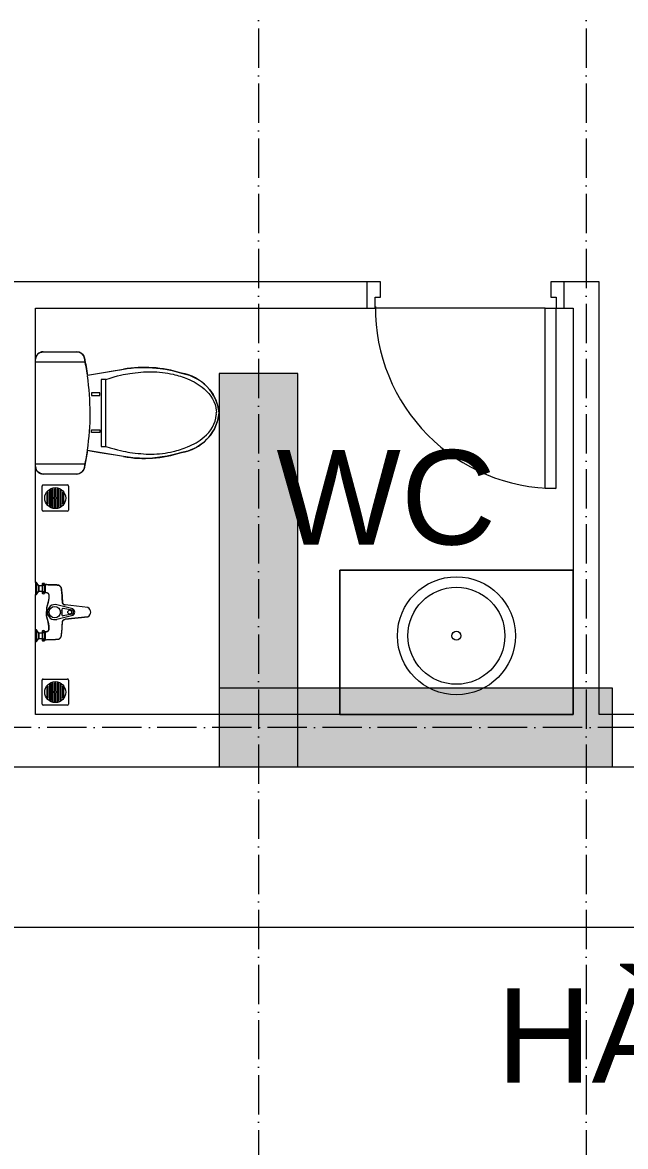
# Model space of a CAD drawing. Header units: millimetres. Extents: x -20144 to 122974, y -38328 to 48263.
# Drawn here: x 85171 to 87471, y 31352 to 35639 of the extents above; entities that cross this region are included whole.
import ezdxf

# ---------------------------------------------------------------- set-up
doc = ezdxf.new("R2010")
doc.units = ezdxf.units.MM
doc.linetypes.add('Grid Line', pattern=[4.2, 3, -0.6, 0, -0.6])
for name, color, linetype, lineweight in [('CHU', 181, 'Continuous', 5), ('CUA', 31, 'Continuous', 9), ('DIM', 1, 'Continuous', 5), ('NET-CAT', 3, 'Continuous', 15), ('NET-THAY', 2, 'Continuous', 9), ('THIET-BI', 44, 'Continuous', 5), ('TRUC', 225, 'Continuous', 5), ('X-COT T20$0$LC.HA', 8, 'Continuous', 9), ('X-COT T23$0$LC.HA', 8, 'Continuous', 9)]:
    doc.layers.add(name, color=color, linetype=linetype, lineweight=lineweight)
doc.styles.add('Arial_4', font='arial_1.ttf', dxfattribs={"height": 360})
doc.styles.add('TA1', font='arial_1.ttf')
doc.dimstyles.new('D_200_KTx2', dxfattribs={"dimtxt": 400, "dimasz": 300, "dimexe": 300, "dimexo": 300, "dimgap": 160, "dimtad": 1, "dimdec": 0, "dimzin": 9, "dimtxsty": 'TA1', "dimblk": 'ARCHTICK', "dimcen": 1, "dimdle": 300, "dimclrd": 256, "dimclre": 256, "dimclrt": 7, "dimadec": 0, "dimazin": 0, "dimtfac": 1, "dimtdec": 0, "dimtix": 1, "dimtmove": 1, "dimatfit": 3, "dimldrblk": 'ARCHTICK', "dimfxl": 1, "dimtolj": 1, "dimtzin": 0, "dimlwd": -1, "dimlwe": -1, "dimarcsym": 0})

# ---------------------------------------------------------------- blocks, each defined once
blk = doc.blocks.new('X-XI2 - X-XI-V138-MẶT BẰNG TẦNG 23')
at = {"layer": 'THIET-BI'}
for p, q in [((-69.86298945282121, 676.8556436773968), (-49.61714587017381, 687.2075659682282)), ((-49.61714587016729, 687.207565968231), (-19.89097776993854, 696.8975858410838)), ((-19.89097776993016, 696.8975858410857), (1.615840794499945e-12, 700.2115076247518)), ((1.575384872408543e-12, 700.2115076247518), (34.55084152839067, 692.8687754282016)), ((34.55084152839058, 692.8687754282017), (60.75632435759403, 681.9325432967976)), ((-121.7056249330445, 628.9284292359952), (-100.1955192448841, 653.78519147984)), ((-100.1955192448815, 653.7851914798425), (-87.50458904927451, 664.7514532736276)), ((-87.50458904927446, 664.7514532736277), (-69.86298945282499, 676.8556436773945)), ((60.75632435759241, 681.9325432967984), (85.96746444058361, 665.939675321985)), ((85.96746444058209, 665.9396753219862), (100.1955192448906, 653.7851914798368)), ((100.1955192448856, 653.7851914798414), (114.0644161239436, 638.8965308898909)), ((-143.5120889359207, 586.9541053898682), (-131.8421967988102, 612.8301817373105)), ((-131.84219679881, 612.8301817373108), (-121.705624933047, 628.9284292359918)), ((114.0644161239442, 638.8965308898902), (131.6122947885803, 613.2432592033606)), ((131.6122947885821, 613.2432592033575), (145.4883239252085, 581.0443034831345)), ((-151.3524350701591, 555.9204129801935), (-143.5120889359202, 586.9541053898696)), ((145.4883239252085, 581.0443034831346), (151.3524350701624, 555.9204129801915)), ((-166.4693822777149, 495.2718700407933), (-161.1475417495098, 520.893622292305)), ((-161.1475417495076, 520.8936222923141), (-151.3524350701592, 555.920412980193)), ((151.3524350701625, 555.9204129801914), (155.1101667125895, 543.698477985752)), ((155.1101667125913, 543.6984779857463), (161.715987221713, 518.4713007096173)), ((161.7159872217137, 518.4713007096135), (165.1629459552737, 502.28644685787)), ((-172.50179429811, 446.4810535459304), (-169.6465919865207, 474.7900875972989)), ((-169.6465919865204, 474.7900875973012), (-166.4693822777154, 495.2718700407909)), ((165.1629459552736, 502.2864468578707), (172.5017942981135, 446.4810535459318)), ((-173.4567842842556, 402.2225715005238), (-173.1093505057368, 436.0758930805611)), ((-173.1093505057372, 436.0758930805555), (-172.5017942981092, 446.4810535459404)), ((172.5017942981142, 446.4810535459218), (173.4610463017247, 426.4640819957352)), ((-172.5453420749613, 382.9981378034078), (-173.4567842842553, 402.2225715005077)), ((173.2418774653677, 395.8019468446462), (171.5656424675779, 370.9814201405924)), ((173.4610463017246, 426.4640819957414), (173.2418774653673, 395.8019468446423)), ((-170.9713108412747, 365.1076051663644), (-172.5453420749607, 382.9981378033989)), ((-168.9499772779476, 349.0033277300155), (-170.9713108412754, 365.1076051663703)), ((-164.5614140634096, 322.0130224375725), (-168.9499772779492, 349.0033277300279)), ((171.5656424675786, 370.9814201406015), (166.7496802239382, 335.1653674418941)), ((-143.8392095873471, 197.4643786592769), (-166.749680223939, 335.1653674419231)), ((-143.8392095873471, 197.4643786592767), (-166.749680223939, 335.1653674419232)), ((-161.5383067336772, 303.8429518570355), (-164.5614140634148, 322.0130224376033)), ((-157.7212939718058, 280.9011956686575), (-161.5383067336772, 303.8429518570355)), ((166.7496802239375, 335.1653674418895), (143.8392095873495, 197.4643786592786)), ((166.7496802239378, 335.1653674418911), (143.8392095873495, 197.4643786592788)), ((161.7174494524074, 304.919670441001), (157.1980406235632, 277.7562361180578)), ((166.7496802239377, 335.1653674418908), (161.7174494524074, 304.919670441001)), ((-155.2944449056415, 266.3148730505911), (-157.7212939718058, 280.9011956686575)), ((-147.766352945638, 221.0680632847755), (-155.2944449056415, 266.3148730505911)), ((-8.61538461538313, 267.8363888738858), (-127.693583815929, 267.8363888738858)), ((-127.693583815929, 267.8363888738858), (-127.693583815929, 249.8508015106997)), ((127.6935838159332, 267.8363888738858), (-8.615384615383137, 267.8363888738858)), ((127.6935838159332, 249.8508015106997), (127.6935838159332, 267.8363888738858)), ((157.1980406235632, 277.7562361180578), (151.7932154789346, 245.2710995873444)), ((-143.8392095873471, 197.4643786592767), (-147.766352945638, 221.0680632847755)), ((-127.693583815929, 249.8508015106997), (127.6935838159332, 249.8508015106997)), ((-76.58324435023607, 245.0043735199667), (-76.58324435023607, 213.5261886106326)), ((-66.10398326566812, 245.0043735199667), (-76.58324435023607, 245.0043735199667)), ((-66.10398326566812, 213.5261886106326), (-66.10398326566812, 245.0043735199667)), ((63.95821559157211, 245.0043735199667), (74.43747667638925, 245.0043735199667)), ((63.95821559157211, 213.5261886106326), (63.95821559157211, 245.0043735199667)), ((74.43747667638925, 245.0043735199667), (74.43747667638925, 213.5261886106326)), ((146.937861412243, 216.0885015308296), (143.8392095873494, 197.4643786592789)), ((151.7932154789346, 245.2710995873444), (146.937861412243, 216.0885015308296)), ((-230.984915806103, 169.0813851930677), (-228.0069406903376, 174.4799570001156)), ((-228.0069406903376, 174.4799570001156), (-224.2443515026047, 178.8538044723469)), ((-224.2443515026058, 178.8538044723459), (-216.903856276753, 183.939884456123)), ((-216.9038562767524, 183.9398844561233), (-209.3706333915339, 186.3870243348164)), ((-209.3706333915335, 186.3870243348165), (-202.4411013068228, 187.7403553453551)), ((-202.4411013065618, 187.7403553454052), (-192.0041464423877, 189.6968542614023)), ((-194.6113751340774, 0.06197934284168066), (-194.6113751340774, 185.7163015654002)), ((-192.0041464422445, 189.6968542614284), (-184.2428116953514, 191.0882799006472)), ((-184.2428116952558, 191.088279900664), (-167.9538868781175, 193.8333023099995)), ((-167.9538868779845, 193.833302310021), (-149.9140800084152, 196.598102724591)), ((-149.9140800083575, 196.5981027245996), (-143.8392095873471, 197.4643786592767)), ((-76.58324435023607, 213.5261886106326), (-66.10398326566812, 213.5261886106326)), ((74.43747667638925, 213.5261886106326), (63.95821559157211, 213.5261886106326)), ((143.8392095873494, 197.4643786592789), (212.9245978398981, 185.5166982777014)), ((194.6113751340816, 0.06197934287474936), (194.6113751340816, 186.0686328848331)), ((212.9245978398981, 185.5166982777014), (220.7837114553181, 181.672698698435)), ((220.7837114553208, 181.6726986984331), (226.4879439079433, 176.4624304430098)), ((226.4879439079416, 176.4624304430118), (231.8658677844737, 166.694511138963)), ((-233.2439061780171, 157.8652033105937), (-232.9302763071696, 162.116804173955)), ((-233.2439061780089, 28.97439828290165), (-233.2439061780089, 157.8652033106626)), ((-233.2439061780089, 28.97439828290165), (-233.2439061780089, 157.8652033107047)), ((-233.2439061780171, 45.03751929085185), (-233.2439061780171, 157.8652033105937)), ((-232.9302763071698, 162.1168041739537), (-230.9849158061031, 169.0813851930674)), ((231.8658677844739, 166.6945111389626), (233.2439061782623, 157.8652033106519)), ((233.2439061782623, 157.8652033106519), (233.2439061782623, 28.9743982829011)), ((233.2439061782623, 157.8652033106523), (233.2439061782623, 28.97439828290072)), ((233.2439061782623, 157.8652033106519), (233.2439061782623, 28.9743982829011)), ((-233.2439061780171, 33.18073048618447), (-233.2439061780171, 45.03751929085185)), ((-230.566295047275, 16.80908935423907), (-233.2439061780171, 33.18073048618445)), ((-227.9176367569588, 12.23278076279732), (-230.5662950472758, 16.8090893542409)), ((-222.0068315364568, 6.063634308337154), (-227.9176367569604, 12.23278076279961)), ((-212.3999708380161, 1.164124494423175), (-222.0068315364583, 6.063634308338296)), ((-204.7023832041183, 0.06197934284865166), (-212.3999708380177, 1.164124494423621)), ((215.0234785748575, 2.06960557834112), (204.5915615477061, 0.06197934286634459)), ((219.3111186396413, 4.210196255252001), (215.0234785748556, 2.069605578340371)), ((224.7575014017325, 8.48640477624402), (219.311118639637, 4.210196255249389)), ((227.7302149649558, 11.97113448917245), (224.7575014017284, 8.486404776239931)), ((231.5902955057937, 19.32606577473416), (227.7302149649551, 11.9711344891715)), ((233.2439061782623, 28.97439828290072), (231.590295505793, 19.32606577473207))]:
    blk.add_line(p, q, dxfattribs=at)
for centre, radius, start, end in [((18.20459311324908, 529.5907956848134), 171.5891446254986, 96.09020506915355, 171.1733366330325), ((18.20459311324898, 529.5907956848135), 171.5891446254985, 96.09020506915319, 171.1733366330323), ((-18.20459311324631, 529.5907956848134), 171.5891446254988, 8.826663366967539, 83.90979493084674), ((-18.20459311324617, 529.5907956848135), 171.5891446254987, 8.826663366967395, 83.9097949308466), ((287.1057413283077, 414.4243008528893), 460.7241280829687, 162.1144399285785, 189.9059394716189), ((287.1057413283089, 414.4243008528893), 460.7241280829699, 162.1144399285783, 189.9059394716185), ((-287.1057413283018, 414.4243008528861), 460.7241280829667, 350.0940605283772, 17.88556007142256), ((-287.1057413283002, 414.4243008528863), 460.7241280829651, 350.0940605283768, 17.88556007142224), ((-204.2695078952444, 157.8652033106626), 28.97439828301454, 100.1401343745889, 180.0000000000004), ((-204.2695078952444, 157.8652033106626), 28.9743982830146, 100.1401343746228, 180.0000000066204), ((18.11947121744403, -960.0250558521293), 1168.76533371484, 97.96524874976666, 101.2237751347012), ((18.11947121740488, -960.0250558519101), 1168.765333714618, 97.96524874976588, 101.2237751347019), ((18.11947121747179, -960.0250558529207), 1168.765333715618, 90.83667090799581, 97.85532528318998), ((-15.99543536812436, -957.6638979884849), 1166.404164126075, 82.23173963571998, 89.16252206670978), ((-18.11947121741767, -960.0250558517843), 1168.765333714498, 78.77622486527142, 82.03475125023296), ((-18.11947121743867, -960.0250558519044), 1168.765333714619, 78.77622486527117, 82.03475125023205), ((204.2695078952478, 157.8652033106518), 28.97439828301452, 5.620285815785006e-13, 79.85986562434329), ((204.2695078952479, 157.8652033106519), 28.97439828301444, 0, 79.85986562434309), ((-204.2695078951089, 28.97439828290167), 28.97439828290005, 180, 269.0583305795321), ((-204.269507895109, 28.97439828290165), 28.97439828290002, 180, 269.6713484094619), ((204.2695078951109, 28.9743982829011), 28.97439828290128, 270.3286515908052, 359.9999999971131), ((204.2695078951109, 28.97439828290108), 28.97439828290125, 270.9416694209421, 4.579998741307465e-13)]:
    blk.add_arc(centre, radius, start, end, dxfattribs=at)
for points in [[(-127.693583815929, 267.8363888738858), (-143.3974551057701, 315.581406236044), (-152.2056899918227, 364.7526119727497), (-160.2972549584394, 442.2297805995949), (-151.015508761234, 516.775419696436), (-129.6006456119569, 585.3373852120491), (-93.50859556791166, 651.9726802274652), (-37.45978736221807, 689.3253263414496), (-2.88011735390884, 689.4386518193676), (1.624243660602609e-12, 689.3732012822292)], [(127.6935838159332, 267.8363888738858), (143.3974551057743, 315.581406236044), (152.2056899918259, 364.7526119727497), (160.2972549584427, 442.2297805995949), (151.0155087612382, 516.775419696436), (129.6006456119601, 585.3373852120491), (93.50859556791491, 651.9726802274652), (37.45978736222131, 689.3253263414496), (2.880117353912998, 689.4386518193676), (1.624243660602609e-12, 689.3732012822292)]]:
    blk.add_open_spline(points, degree=3, knots=[12.72437875723094, 12.72437875723094, 12.72437875723094, 12.72437875723094, 75.09645923361234, 151.9127549481966, 228.7009799428117, 282.5015338623025, 351.034078568193, 439.4928798867284, 447.5109799730041, 447.5109799730041, 447.5109799730041, 447.5109799730041], dxfattribs=at)
blk = doc.blocks.new('X-LA3 - X-LA-1425464-MẶT BẰNG TẦNG 23')
at = {"layer": 'THIET-BI'}
for p, q in [((444.9999999999999, 0), (-444.9999999999999, 0)), ((-444.9999999999999, 0), (-444.9999999999999, -550)), ((-444.9999999999999, -550), (-444.9999999999999, 0)), ((-444.9999999999999, 0), (444.9999999999999, 0)), ((444.9999999999999, -550), (444.9999999999999, 0)), ((444.9999999999999, 0), (444.9999999999999, -550)), ((-444.9999999999999, -550), (444.9999999999999, -550)), ((444.9999999999999, -550), (-444.9999999999999, -550))]:
    blk.add_line(p, q, dxfattribs=at)
for radius in [224.9999999999999, 184.9999999999999, 16.99999999999999]:
    blk.add_circle((0, -299.9999999851008), radius, dxfattribs=at)
blk = doc.blocks.new('CUA WC - Type 1-1365096-MẶT BẰNG TẦNG 23')
at = {"layer": 'CUA'}
for p, q in [((-242.5493444547594, 740.2545325246236), (-202.5493444547594, 740.2545325246235)), ((-242.5493444547605, 52.2545325246235), (-242.5493444547594, 740.2545325246236)), ((-202.5493444547594, 740.2545325246235), (-202.5493444547605, 52.25453252462348)), ((-202.5493444547606, 52.25453252462346), (-242.5493444547606, 52.25453252462351))]:
    blk.add_line(p, q, dxfattribs=at)
at = {"layer": 'CUA', "lineweight": 5}
for p, q in [((-243.5493444547596, 52.25453252363658), (-273.5493444547629, 52.25453252363677)), ((-243.5493444547598, 11.25453252363656), (-243.5493444547596, 52.25453252363658)), ((476.4506555452391, 52.25453252363184), (446.4506555452401, 52.25453252363204)), ((446.4506555452401, 52.25453252363204), (446.4506555452398, 11.25453252363204)), ((-223.5493444547602, 11.25453252363643), (-243.5493444547598, 11.25453252363656)), ((-223.5493444547608, -47.74546747636081), (-223.5493444547602, 11.25453252363643)), ((446.4506555452398, 11.25453252363204), (426.4506555452398, 11.25453252363217)), ((426.4506555452398, 11.25453252363217), (426.4506555452395, -47.74546747636508)), ((-273.5493444547614, -47.74546747636048), (-223.5493444547608, -47.74546747636081)), ((426.4506555452395, -47.74546747636508), (476.4506555452384, -47.74546747636541))]:
    blk.add_line(p, q, dxfattribs=at)
blk.add_arc((-242.5493444547611, 52.25453252462404), 687.9999999999997, 359.4999999999998, 89.99999999999984, dxfattribs=at)
blk = doc.blocks.new('X-PHEU - X-PHEU-1231512-MẶT BẰNG TẦNG 23')
at = {"layer": 'THIET-BI'}
for p, q in [((25.00000000392902, 28.99999999558349), (25.00000000392902, 120.9999999955835)), ((28.99999998381827, 124.9999999956126), (120.9999999838182, 124.9999999956126)), ((42.49999999048305, 90.4838625657649), (42.49999999048305, 59.51613744552619)), ((47.49999999892316, 51.76747968867857), (47.49999999892316, 98.23252032262603)), ((52.49999998768907, 103.102490993544), (52.49999998768907, 46.89750901778813)), ((57.5000000007276, 43.53970756835042), (57.5000000007276, 106.4602924429579)), ((62.49999998646671, 108.7601836517205), (62.49999998646671, 41.23981635959647)), ((67.5000000015425, 39.78991622111791), (67.5000000015425, 110.2100837902026)), ((72.49999998600106, 110.9130895408234), (72.49999998600106, 78.1224990004788)), ((77.49999999316059, 78.12249900517784), (77.49999999316059, 110.9130895414164)), ((82.49999998617571, 110.2100837902035), (82.49999998617571, 39.78991622111883)), ((87.50000000119326, 41.23981635960079), (87.50000000119326, 108.7601836517249)), ((92.49999998699059, 106.4602924429564), (92.49999998699059, 43.5397075683634)), ((97.49999999997091, 46.89750901776278), (97.49999999997091, 103.1024909935333)), ((102.499999988795, 98.23252032262829), (102.499999988795, 51.76747968869543)), ((107.4999999972351, 59.51613744554198), (107.4999999972351, 90.48386256578064)), ((124.9999999837891, 121.0000000157233), (124.9999999837891, 29.00000001572334)), ((72.49999999455758, 71.87750100569245), (72.49999999455758, 39.08691046990091)), ((77.50000000165893, 39.08691047048342), (77.50000000165893, 71.87750101457951)), ((121.0000000038999, 25.00000001569424), (29.00000000389992, 25.00000001569424))]:
    blk.add_line(p, q, dxfattribs=at)
blk.add_circle((74.99999999385909, 75.00000000566797), 39.99999999999996, dxfattribs=at)
for centre, radius, start, end in [((28.99999998381827, 120.9999999955835), 4.000000000029084, 89.99999999999993, 180.0000000000001), ((74.9999999938947, 75.00000000564057), 36.00000000003583, 139.80824367839, 154.5256305612904), ((74.99999999381558, 75.00000000544976), 36.0000000001613, 119.0852950479759, 128.6821874657747), ((74.99999999378808, 75.00000000546135), 36.00000000016919, 102.02469916789, 110.3175076471582), ((74.99999999399172, 75.00000000539004), 36.00000000027786, 90.00000001271752, 93.9820785902991), ((74.99999999370749, 75.00000000593572), 35.99999999973218, 86.01792142326126, 90.00000001226518), ((74.99999999390916, 75.00000000581267), 35.99999999983081, 69.68249235270564, 77.9753008319611), ((74.99999999386519, 75.00000000586022), 35.99999999981944, 51.31781253383203, 60.91470495165333), ((74.99999999389058, 75.00000000565926), 35.99999999997388, 25.47436943875129, 40.19175632165894), ((120.9999999838182, 121.0000000157233), 3.999999999970896, 0, 90), ((74.99999999382747, 75.00000000564766), 35.99999999997385, 205.4743694387511, 220.1917563216587), ((74.99999999391046, 75.00000000580059), 36.00000000015669, 231.3178125340256, 240.9147049518469), ((74.99999999253313, 75.00000000651097), 3.999999999998815, 128.6821875733625, 231.3178125836439), ((74.99999999252962, 75.00000000647661), 4.000000000005632, 308.6821876209413, 51.31781253499742), ((74.99999999396005, 75.00000000551758), 35.99999999982403, 299.0852950481695, 308.6821874659684), ((74.99999999387978, 75.00000000567366), 35.99999999998812, 319.8082436783405, 334.5256305612409), ((29.00000000389991, 28.99999999558349), 3.999999999970894, 179.9999999999999, 269.9999999999998), ((74.99999999377953, 75.0000000059105), 36.00000000021761, 249.6824923528845, 257.97530083214), ((74.99999999377292, 75.00000000622987), 36.00000000056189, 266.0179214237322, 270.0000000126432), ((74.99999999411523, 75.00000000509436), 35.99999999942636, 270.0000000120984, 273.98207858968), ((74.99999999390148, 75.00000000545859), 35.9999999997825, 282.0246991680673, 290.3175076473355), ((121.0000000038999, 29.00000001572335), 4.0000000000291, 269.9999999999996, 359.9999999999996)]:
    blk.add_arc(centre, radius, start, end, dxfattribs=at)
blk = doc.blocks.new('X-SEN1 - X-SEN-1404906-MẶT BẰNG TẦNG 23')
at = {"layer": 'THIET-BI'}
for p, q in [((-67.50531286884487, 0), (-112.4965542005823, 0)), ((-112.4965542005823, 0), (-112.4965542005823, -3.774805150782071)), ((-112.4965542005823, 0), (-67.50531286884487, 0)), ((-112.4965542005823, -3.774805150783322), (-112.4965542005823, 0)), ((-67.50531286884487, -3.774805150783245), (-67.50531286884487, 0)), ((-67.50531286884487, 0), (-67.50531286884487, -3.774805150783322)), ((112.4965542005934, 0), (67.50531286885621, 0)), ((67.50531286885621, 0), (67.50531286885621, -3.774805150760699)), ((67.5053128688562, 0), (67.5053128688562, -3.774805150761949)), ((112.4965542005934, 0), (67.5053128688562, 0)), ((112.4965542005934, -3.77480515076195), (112.4965542005934, 0)), ((112.4965542005934, -3.774805150761949), (112.4965542005934, 0)), ((-112.4965542005823, -3.774805150782071), (-99.901036223533, -12.5826891720476)), ((-67.50531286884487, -3.774805150783322), (-112.4965542005823, -3.774805150783322)), ((-112.4965542005823, -3.774805150782071), (-99.90103622353219, -12.58268917204816)), ((-72.77051486377682, -25.30595764459338), (-107.2313522056509, -25.30595764459338)), ((-107.2313522056519, -34.30605099806473), (-72.77051486377783, -34.30605099806473)), ((-99.901036223533, -25.30595764459261), (-107.2275279977007, -25.30595764459258)), ((-107.2275279977009, -34.30605099806462), (-105.1364796124363, -34.30605099806463)), ((-105.1364796124363, -34.30605099806463), (-105.1364796124363, -37.23060324177387)), ((-105.1364796124363, -34.30605099806542), (-105.1364796124363, -37.23060324177379)), ((-74.8653874569926, -34.30605099806542), (-105.1364796124363, -34.30605099806542)), ((-105.1364796124363, -37.23060324177379), (-74.8653874570063, -37.23060324177379)), ((-99.901036223533, -12.5826891720476), (-99.901036223533, -25.30595764459261)), ((-99.90103622353219, -12.58268917204816), (-80.10083084589475, -12.58268917204816)), ((-80.10083084589475, -12.58268917204816), (-99.90103622353219, -12.58268917204816)), ((-99.901036223533, -12.58268917204816), (-99.901036223533, -25.30595764459338)), ((-80.1008308458951, -12.58268917204841), (-67.50531286884487, -3.774805150783247)), ((-80.10083084589475, -12.58268917204816), (-67.50531286884487, -3.774805150783245)), ((-80.1008308458951, -25.30595764459338), (-80.1008308458951, -12.58268917204841)), ((-80.1008308458951, -25.30595764459338), (-80.1008308458951, -12.58268917204816)), ((-72.77433907183261, -25.3059576445934), (-80.1008308458951, -25.30595764459338)), ((-74.8653874569926, -37.23060324177447), (-74.8653874569926, -34.30605099806473)), ((-74.8653874569926, -34.30605099806473), (-72.77433907183142, -34.30605099806474)), ((-74.8653874569926, -37.23060324177447), (-74.8653874569926, -34.30605099806542)), ((67.50531286885621, -3.774805150760699), (80.10083084590539, -12.58268917205237)), ((112.4965542005934, -3.774805150761949), (67.505312868858, -3.774805150761949)), ((67.505312868858, -3.774805150761952), (80.1008308459062, -12.58268917205294)), ((80.10083084590539, -25.30595764459761), (72.7743390717377, -25.30595764459759)), ((107.2275279976058, -25.30595764459838), (72.7743390717377, -25.30595764459838)), ((72.77433907173754, -34.3060509980695), (74.86538745700199, -34.30605099806951)), ((72.77433907173756, -34.30605099806951), (107.2275279977104, -34.30605099806951)), ((74.86538745700199, -34.30605099806951), (74.86538745700199, -37.23060324175242)), ((74.86538745700199, -34.30605099807019), (74.86538745700199, -37.23060324175242)), ((105.1364796124457, -34.30605099807019), (74.86538745700199, -34.30605099807019)), ((74.8653874570019, -37.23060324175242), (105.1364796124457, -37.23060324175242)), ((80.10083084590539, -12.58268917205237), (80.10083084590539, -25.30595764459761)), ((99.90103622354326, -12.58268917205294), (80.1008308459062, -12.58268917205294)), ((80.1008308459062, -12.58268917205294), (99.90103622354326, -12.58268917205294)), ((99.90103622354326, -12.58268917205294), (80.1008308459062, -12.58268917205294)), ((80.10083084590539, -12.58268917205294), (80.10083084590539, -25.30595764459838)), ((99.90103622354326, -12.58268917205294), (112.4965542005934, -3.774805150761948)), ((99.90103622354326, -12.58268917205294), (112.4965542005934, -3.774805150761948)), ((99.90103622354326, -25.30595764459838), (99.90103622354326, -12.58268917205294)), ((99.90103622354326, -25.30595764459838), (99.90103622354326, -12.58268917205294)), ((107.2275279976057, -25.3059576445984), (99.90103622354326, -25.30595764459838)), ((105.1364796124458, -37.23060324175311), (105.1364796124458, -34.30605099807052)), ((105.1364796124458, -34.30605099807052), (107.2275279977104, -34.30605099807053)), ((105.1364796124457, -37.23060324175311), (105.1364796124457, -34.30605099807019)), ((-12.91142935605367, -141.7062688401754), (-27.5987486717904, -80.81463913763832)), ((12.91142935606074, -141.7062688401623), (27.59874867179752, -80.81463913763929)), ((-27.32571858777787, -113.0597358106603), (-17.49430957053754, -199.1722687522904)), ((-17.49430957053754, -199.1722687522904), (-27.32571858777789, -113.0597358106602)), ((-7.683615057829787, -139.6130139994482), (-13.79569286131477, -105.4916835294522)), ((7.683615057837038, -139.6130139994294), (13.79569286132036, -105.4916835294532)), ((17.49430957053846, -199.1722687522885), (27.3257185877831, -113.0597358106619)), ((17.49430957053847, -199.1722687522885), (27.3257185877831, -113.0597358106619))]:
    blk.add_line(p, q, dxfattribs=at)
for centre, radius in [((0, -73.1765516101135), 21.46731789586768), ((0, -130.083491813565), 7.200074682777545)]:
    blk.add_circle(centre, radius, dxfattribs=at)
for centre, radius, start, end in [((-102.9024418291419, -29.80600432132894), 6.898697083236891, 148.0246421121442, 211.9753578878476), ((-102.9024418291418, -29.80600432132894), 6.898697083236934, 148.0246421121443, 211.9753578878475), ((-107.2275279977007, -27.10597631528698), 1.800018670694397, 89.99999999999994, 148.0246421121437), ((-107.2275279977007, -27.10597631528697), 1.800018670694387, 89.99999999999827, 148.0246421121441), ((-107.2275279977009, -32.50603232737024), 1.800018670694374, 211.9753578878465, 270.0000000000001), ((-107.2275279977009, -32.50603232737024), 1.800018670694386, 211.9753578878465, 269.9999999999987), ((-112.460271917548, -29.80600432132849), 6.898697083236904, 319.2844715534856, 40.71552844650164), ((-94.41808813815415, -29.80600432132894), 6.898697083236912, 139.2844715534934, 220.7155284465084), ((-85.41799478468224, -29.80600432132917), 6.898697083236923, 319.2844715534932, 40.71552844650895), ((-67.54159515188064, -29.80600432132963), 6.898697083236915, 139.284471553486, 220.7155284465008), ((-72.77433907183261, -27.10597630623355), 1.800018661640145, 31.97535764399746, 89.99999999999955), ((-72.7743390718326, -27.10597631528788), 1.80001867069438, 31.97535788847372, 89.99999999999865), ((-72.7743390718314, -32.50603233642601), 1.800018661638729, 269.9999999999991, 328.0246423560053), ((-72.774339071728, -32.50603232737137), 1.800018670694385, 269.9999999999983, 328.0246421121438), ((-77.09942529587396, -29.80600432132941), 6.89869713039014, 328.0246423560042, 31.97535764399583), ((-77.09942524028683, -29.8060043213294), 6.898697083236922, 328.0246421121438, 31.9753578884741), ((77.09942524029654, -29.80600432133349), 6.898697083236962, 148.0246421121486, 211.97535788785), ((77.09942524029651, -29.80600432133349), 6.898697083236925, 148.0246421121484, 211.97535788785), ((72.7743390717377, -27.10597631529196), 1.80001867069437, 89.99999999999994, 148.0246421121486), ((72.7743390717377, -27.10597631529197), 1.800018670694383, 89.99999999999994, 148.0246421121483), ((72.77433907173756, -32.50603232737501), 1.800018670694387, 211.975357887849, 269.9999999999992), ((72.77433907173756, -32.50603232737501), 1.800018670694399, 211.975357887849, 269.9999999999996), ((67.54159515189035, -29.80600432133327), 6.898697083236922, 319.2844715553854, 40.71552844461488), ((85.58377893128424, -29.80600432133394), 6.898697083236912, 139.2844715534934, 220.7155284465058), ((94.58387228475615, -29.80600432133417), 6.898697083236925, 319.2844715534956, 40.71552844650925), ((112.4602719175577, -29.80600432133463), 6.89869708323689, 139.2844715553855, 220.7155284446145), ((107.2275279976058, -27.10597631529259), 1.80001867069432, 31.97535788847502, 90.00000000000091), ((107.2275279976058, -27.10597631529265), 1.800018670694374, 31.97535788847592, 90), ((107.2275279977105, -32.50603232737618), 1.800018670694346, 269.9999999999984, 328.0246421121464), ((107.2275279977104, -32.50603232737615), 1.800018670694381, 269.9999999999995, 328.0246421121462), ((102.9024418291516, -29.8060043213344), 6.898697083236862, 328.0246421121458, 31.97535788847646), ((102.9024418291515, -29.8060043213344), 6.898697083236926, 328.0246421121462, 31.97535788847615), ((-0.3693175705419236, -73.1765516101135), 28.28042254238379, 89.25174598941364, 195.6692609511071), ((0.369317570549299, -73.1765516101135), 28.28042254238379, 344.3307390488906, 90.74825401058635), ((-9.366149926162848, -104.6982293856482), 4.500046676735957, 74.07033680724592, 190.1555595969323), ((-0.3693175705419236, -73.1765516101135), 28.28042254238377, 254.0703368072456, 270.748254010586), ((0.369317570549299, -73.1765516101135), 28.28042254238378, 269.2517459894133, 285.9296631927506), ((9.366149926168532, -104.6982293856489), 4.500046676735963, 349.8444404030632, 105.929663192751), ((0, -134.7208874224938), 14.67993738293375, 208.4144115096186, 331.5855884904387), ((0, -136.6436268427141), 8.237426809598139, 201.1293756849772, 338.8706243151619), ((-8.459899447643693e-15, -190.9966529807958), 19.31040032192271, 205.0480952295772, 334.9519047704285), ((0, -190.9966529807958), 19.31040032192271, 205.0480952295772, 334.9519047704285)]:
    blk.add_arc(centre, radius, start, end, dxfattribs=at)
for points, knots in [([(-105.1364796124364, -37.23060324177379), (-105.0619879517169, -39.11417582618445), (-104.9135713113409, -42.88216119068446), (-104.6919524325784, -48.53564530472359), (-104.4734215197799, -54.19367904529263), (-104.1877359387969, -61.74636988876709), (-103.9487547914563, -68.37036782041625), (-103.7697613457403, -73.58974879426455), (-103.7071025494186, -75.48965588701478), (-103.6653714263234, -76.67726920287039), (-103.6395421414011, -77.62942766162165), (-103.625456442738, -78.58437475218749), (-103.6141084630993, -79.77991091772249), (-103.5857282359702, -80.97248686197754), (-103.542167409145, -81.80252432734405), (-103.5089871953394, -82.27520694850062), (-103.4780842214694, -82.62832689734597), (-103.4462400494037, -82.98187154748568), (-103.4084337957757, -83.45578179471991), (-103.3456709803084, -84.2884487080885), (-103.245190432792, -85.47917848042549), (-103.0678324724202, -86.64604228996463), (-102.8437553304365, -87.55151189894471), (-102.6235775274065, -88.2101223853891), (-102.349333267247, -88.85579384003779), (-101.9278509237445, -89.71044845808696), (-101.3038407540561, -90.75284694483007), (-100.5851619927052, -91.7420432310175), (-99.97060966604475, -92.49046575415392), (-99.03011226049085, -93.55810096182043), (-97.7753775561368, -94.69947863098093), (-96.18613738670017, -95.83312307356573), (-94.96504884538034, -96.5792577481843), (-93.69812698292814, -97.20833356723014), (-92.36458839387062, -97.73393711259092), (-91.22684534907553, -98.0983267587755), (-90.30968228484943, -98.35148786856178), (-89.6234072665332, -98.52731154209569), (-88.93351852623526, -98.67728226967475), (-88.00077321558224, -98.83306075503948), (-86.82026010708083, -98.96886359982793), (-85.63183887233498, -99.06642151268686), (-84.68383282508283, -99.14583579755273), (-83.97692038275383, -99.21539792055906), (-83.27248763994467, -99.28868284220536), (-82.33211191008367, -99.37613914608228), (-81.15716336321299, -99.47708929101589), (-79.74894897102278, -99.59122351768258), (-77.87585304740631, -99.75099065902374), (-75.54730984904023, -99.96508931424057), (-72.75814471354568, -100.2149446193223), (-69.97307036154726, -100.4620742202519), (-66.25854052084807, -100.7813382944421), (-61.60411477770408, -101.155697043061), (-55.96606028125663, -101.5381598954169), (-51.67914459145153, -101.7657174978928), (-48.77825668077015, -101.8723466973452), (-47.31980213775396, -101.9155232166793), (-46.09947890480258, -101.9493347974985), (-45.1203913024975, -101.9761317339738), (-44.38636687506929, -102.0001168008419), (-43.64667732139092, -102.0150841015412), (-42.64928728264413, -102.0148214868247), (-41.39413019509191, -102.0034563421797), (-40.14970366679197, -102.024313374386), (-39.29674366892325, -102.0824548804369), (-38.81589549074228, -102.1312281097281), (-38.45992813077775, -102.1780767407028), (-38.10515160460872, -102.2297154844981), (-37.62947376352891, -102.2977224872633), (-36.79590724001208, -102.4234062823967), (-35.61548500617292, -102.6388239620494), (-34.25942780722598, -103.0179954348681), (-33.22810779800096, -103.4869892711828), (-32.46428101415983, -103.9841953781637), (-31.71818045023413, -104.5508708757914), (-30.48693760371122, -105.7059634826862), (-29.02638331146692, -107.6301013128538), (-27.8776574509295, -110.1269590926779), (-27.44978109933085, -112.0468192293348), (-27.32571858777787, -113.0597358106603)], [0, 0, 0, 0, 0.04166666666666666, 0.08333333333333333, 0.125, 0.1666666666666667, 0.25, 0.2708333333333334, 0.28125, 0.2916666666666667, 0.296875, 0.3020833333333334, 0.3125, 0.3229166666666666, 0.328125, 0.3307291666666666, 0.3333333333333333, 0.3359375, 0.3385416666666666, 0.34375, 0.3541666666666666, 0.3645833333333333, 0.3697916666666666, 0.375, 0.3802083333333334, 0.3854166666666667, 0.3958333333333334, 0.40625, 0.4114583333333334, 0.4166666666666667, 0.4375, 0.4479166666666667, 0.4583333333333334, 0.46875, 0.4791666666666667, 0.4895833333333334, 0.4947916666666667, 0.5, 0.5052083333333334, 0.5104166666666667, 0.5208333333333334, 0.53125, 0.5364583333333334, 0.5416666666666667, 0.546875, 0.5520833333333334, 0.5625, 0.5729166666666667, 0.5833333333333334, 0.6041666666666667, 0.625, 0.6458333333333333, 0.6666666666666666, 0.7083333333333334, 0.75, 0.7916666666666666, 0.8020833333333333, 0.8125, 0.8229166666666667, 0.828125, 0.8333333333333334, 0.8385416666666667, 0.84375, 0.8541666666666667, 0.8645833333333334, 0.8697916666666667, 0.8723958333333334, 0.875, 0.8776041666666666, 0.8802083333333333, 0.8854166666666666, 0.8958333333333333, 0.90625, 0.9166666666666666, 0.921875, 0.9270833333333333, 0.9375, 0.9583333333333334, 0.9791666666666667, 1, 1, 1, 1]), ([(-105.1364796124364, -37.23060324177379), (-104.5416798343216, -52.30548368784292), (-103.8959321439167, -68.67161156709591), (-103.3296378434076, -87.53581710801812), (-99.64686040095893, -93.9224218570999), (-92.38239852112956, -98.52231372160118), (-72.62727144598531, -100.128570113912), (-53.99395939073344, -102.191563012514), (-33.88281149553396, -102.0333530730829), (-28.69501628265691, -107.43977434075), (-27.83699968885312, -110.9613023589118), (-27.32571858777787, -113.0597358106603)], [0, 0, 0, 0, 45.44132817360926, 49.33363090692476, 56.11056237825642, 66.5626635783463, 73.68232387663444, 114.9669119908372, 125.5704380252372, 129.9001510595733, 136.2845578882921, 136.2845578882921, 136.2845578882921, 136.2845578882921]), ([(-74.8653874569926, -37.23060324177447), (-74.90619808587878, -39.87593399779132), (-74.98305980260547, -44.85808370924099), (-67.92735397277488, -51.57002653325128), (-55.34200977976746, -50.72792307937641), (-39.42676881890283, -48.67620664425693), (-24.36260548666864, -43.3916453748933), (-11.81097126672636, -40.67145117336066), (0, -40.97270258413607)], [0, 0, 0, 0, 8.475037548489976, 15.96167351866265, 29.25567258013601, 47.96309110713862, 70.42258862113633, 93.83724269076885, 93.83724269076885, 93.83724269076885, 93.83724269076885]), ([(0, -40.97270258413607), (-1.956970380472923, -40.92680733823143), (-5.622444085454493, -40.91397217858626), (-10.31143503908089, -41.15000159359623), (-14.38266169672072, -41.58606468912782), (-17.95919587113382, -42.18664884443326), (-21.18236961166586, -42.91096265787283), (-24.18885751641862, -43.71959399816639), (-27.11570360200897, -44.57289245540839), (-29.99905413505608, -45.4460039974832), (-32.87598768340194, -46.31396678714493), (-35.78356697164281, -47.15166816280693), (-38.75798579613527, -47.93470656537625), (-41.83892950944021, -48.63598685012575), (-45.05206121410604, -49.23915838443995), (-48.38062389730953, -49.75757101122601), (-51.81548176912933, -50.20472052576768), (-54.75286025359056, -50.51569113052756), (-56.85046893954816, -50.72812819684651), (-58.05769329122422, -50.83865072651462), (-58.96113787362111, -50.90219747217529), (-59.8672563557785, -50.95808180151153), (-60.77757413708193, -51.00941728395749), (-61.68495493096938, -51.0383696373591), (-62.4329540622719, -51.0293807525645), (-63.0267879923644, -51.00315932780356), (-63.62089071685174, -50.97263327718921), (-64.36028873508799, -50.91690759658484), (-65.09093463819141, -50.82667035528903), (-65.66755408605398, -50.72670684693648), (-66.09453437661357, -50.63487725318053), (-66.51868228423464, -50.52916269516171), (-67.08298775479365, -50.37475375015595), (-68.06212960134657, -50.06130434301302), (-69.12843986118261, -49.59067722031687), (-70.14265735407463, -48.97064490260961), (-71.14251744304619, -48.25994177978904), (-72.04138643502118, -47.44859274434723), (-72.79201228324634, -46.55062097862042), (-73.30776746545942, -45.81988130997801), (-73.75400305214312, -45.05209233381803), (-74.12527657995292, -44.26493907908271), (-74.39790663212086, -43.45205159022957), (-74.58544080078022, -42.60299304111912), (-74.69453823246532, -41.8791372009774), (-74.76510425201532, -41.29461007888536), (-74.81418224360148, -40.85553299866019), (-74.85725092697565, -40.41481807559303), (-74.89963106793068, -39.82200620011534), (-74.93881622332512, -38.77288672934481), (-74.91103115676549, -37.85298493627667), (-74.86538745699261, -37.23060324177447)], [0, 0, 0, 0, 0.04166666666666666, 0.08333333333333333, 0.125, 0.1666666666666667, 0.2083333333333333, 0.25, 0.2916666666666667, 0.3333333333333333, 0.375, 0.4166666666666667, 0.4583333333333333, 0.5, 0.5416666666666666, 0.5833333333333334, 0.625, 0.6666666666666666, 0.6875, 0.6979166666666666, 0.7083333333333333, 0.71875, 0.7291666666666666, 0.7395833333333333, 0.75, 0.7552083333333333, 0.7604166666666666, 0.7708333333333333, 0.78125, 0.7864583333333333, 0.7916666666666666, 0.796875, 0.8020833333333333, 0.8125, 0.8333333333333334, 0.84375, 0.8541666666666667, 0.875, 0.8854166666666666, 0.8958333333333333, 0.90625, 0.9166666666666666, 0.9270833333333333, 0.9375, 0.9479166666666667, 0.953125, 0.9583333333333334, 0.9635416666666667, 0.96875, 0.9791666666666667, 1, 1, 1, 1]), ([(74.8653874570019, -37.23060324175242), (74.91103115677473, -37.85298493625979), (74.93881631906997, -38.77288690671092), (74.89963094029245, -39.82200596360907), (74.85725115036762, -40.41481848946949), (74.8141813899691, -40.85553141705432), (74.76510744320771, -41.29461599143237), (74.69452128729114, -41.87910580536308), (74.58557735152205, -42.60324603894819), (74.42876961989118, -43.30981423418862), (74.26227116852677, -43.85975441124212), (74.06300531482223, -44.39540436323577), (73.75413633428991, -45.05233927567425), (73.30773180595031, -45.81981524091348), (72.79202163918923, -46.55063831304769), (72.04138096409439, -47.44858260804461), (71.14251831586814, -48.25994339624521), (70.14265719439398, -48.97064460789851), (69.12843994651365, -49.59067737215757), (68.06212964285562, -50.0613044590171), (67.08298767777805, -50.37475355381947), (66.51868242135953, -50.52916304322532), (66.09453385164613, -50.63487592118386), (65.66755604885046, -50.72671182688067), (65.09092421570337, -50.82664391162896), (64.3603727236264, -50.91712068985684), (63.47270446379604, -50.98300039128933), (62.73020697785867, -51.01836609615526), (62.13418283776864, -51.03405955856412), (61.53347744620594, -51.03291882936837), (60.77765816916143, -51.00962976541206), (59.86723385686643, -50.95802487091229), (58.96114383724142, -50.9022127131369), (58.05769193570649, -50.83864669328618), (56.85046866939019, -50.7281307305503), (54.75287325444933, -50.51568642504138), (51.81537559161661, -50.20474503581863), (47.23622383063305, -49.6083963475701), (41.77220399753265, -48.68611508059369), (36.75196838348091, -47.43143536925911), (32.87613679330838, -46.31386632109499), (29.99901418118827, -45.44603091728222), (27.11571430762696, -44.57288524227182), (24.18885464786789, -43.71959593092247), (21.18237038030449, -42.91096213999298), (17.95919566518385, -42.18664898320348), (14.38266175193424, -41.58606465193274), (10.31143502422444, -41.15000160361112), (5.622444089705166, -40.91397217572535), (1.956970380474425, -40.92680733823155), (7.538728755834834e-17, -40.97270258413607)], [0, 0, 0, 0, 0.02083333333333333, 0.03125, 0.03645833333333333, 0.04166666666666666, 0.046875, 0.05208333333333333, 0.0625, 0.07291666666666666, 0.078125, 0.08333333333333333, 0.09375, 0.1041666666666667, 0.1145833333333333, 0.125, 0.1458333333333333, 0.15625, 0.1666666666666667, 0.1875, 0.1979166666666667, 0.203125, 0.2083333333333333, 0.2135416666666667, 0.21875, 0.2291666666666667, 0.2395833333333333, 0.25, 0.2552083333333334, 0.2604166666666667, 0.2708333333333334, 0.28125, 0.2916666666666667, 0.3020833333333334, 0.3125, 0.3333333333333333, 0.375, 0.4166666666666667, 0.5, 0.5833333333333334, 0.625, 0.6666666666666666, 0.7083333333333333, 0.75, 0.7916666666666667, 0.8333333333333334, 0.875, 0.9166666666666666, 0.9583333333333334, 1, 1, 1, 1]), ([(74.8653874570019, -37.23060324175242), (74.90619808588798, -39.87593399779541), (74.98305980261438, -44.85808370924508), (67.92735397278344, -51.57002653325492), (55.34200977977605, -50.72792307937937), (39.42676881891151, -48.67620664425897), (24.36260548667763, -43.39164537489467), (11.81097126673549, -40.67145117336133), (0, -40.97270258413607)], [0, 0, 0, 0, 8.475037548489976, 15.96167351866265, 29.25567258013601, 47.96309110713862, 70.42258862113633, 93.83724269076885, 93.83724269076885, 93.83724269076885, 93.83724269076885]), ([(27.3257185877831, -113.0597358106619), (27.44978109933616, -112.0468192293362), (27.87765745093506, -110.1269590926788), (29.0263833114729, -107.6301013128541), (30.48693760371796, -105.7059634826872), (31.71818045024143, -104.5508708757926), (32.4642810141673, -103.9841953781644), (33.22810779800853, -103.4869892711828), (34.25942780723346, -103.0179954348663), (35.61548500618019, -102.6388239620448), (36.7959072400191, -102.4234062823894), (37.62947376353575, -102.2977224872539), (38.10515160461551, -102.2297154844877), (38.45992813078427, -102.1780767406912), (38.81589549074933, -102.1312281097166), (39.29674366892714, -102.0824548804191), (40.149703666828, -102.02431337442), (41.39413019486526, -102.0034563417698), (42.64928728331672, -102.0148214879231), (43.64667732024126, -102.015084099574), (44.38636687948094, -102.0001168082217), (45.12039128602926, -101.9761317062528), (46.09947899227705, -101.9493349445042), (47.31980143289049, -101.9155220317533), (48.77825925430611, -101.8723510234433), (51.67912283939973, -101.7656809323933), (57.87190498789305, -101.4379457970452), (65.33364521326207, -100.8689442637245), (72.7574108844456, -100.2194836479047), (76.93964939308758, -99.83169214453099), (79.7489082352775, -99.5911267483832), (81.15717452038423, -99.4771157952189), (82.33211052555266, -99.37613585702405), (83.27248790070371, -99.28868346158545), (83.97692031300448, -99.21539775483431), (84.68383284340275, -99.14583584093349), (85.63183886163424, -99.06642148766588), (86.82026011200871, -98.96886360785057), (88.000773211579, -98.83306075593518), (88.93351853250654, -98.67728226643969), (89.62340724298782, -98.52731155515002), (90.30968237286683, -98.35148781956767), (91.22684488184903, -98.09832701899832), (92.36459215909798, -97.73393501556416), (93.69811323584828, -97.20834122367593), (94.9651000685859, -96.57922921944197), (96.18594624107115, -95.83322953210187), (97.77639241724333, -94.69891340427353), (99.20302063038892, -93.39857776187723), (100.4381997339729, -91.94167949046698), (101.3047244653693, -90.7523547619688), (101.9277412600452, -89.710509535264), (102.3493539196838, -88.85578233766448), (102.6235720024025, -88.21012546253624), (102.8437567780901, -87.55151109267062), (103.0678316358158, -86.64604275590676), (103.245190724129, -85.47917831815975), (103.3456709429504, -84.28844872888821), (103.4084337989824, -83.45578179292694), (103.4462400488084, -82.98187154780935), (103.4780842216398, -82.62832689724469), (103.5089871952977, -82.27520694851104), (103.5421674092121, -81.8025243273247), (103.5857282355405, -80.97248686190242), (103.6141084663834, -79.77991091827262), (103.6254564333517, -78.5843747505496), (103.6395421576621, -77.62942766442113), (103.665371338204, -76.67726918760752), (103.707103261302, -75.4896560101858), (103.769757642622, -73.58974815345385), (103.8837094232572, -70.268332006231), (104.0508388531225, -65.53145334741079), (104.4676948033146, -54.1850602148484), (104.8385129695673, -44.76489357939699), (105.1364796124457, -37.23060324175311)], [0, 0, 0, 0, 0.02083333333333333, 0.04166666666666666, 0.0625, 0.07291666666666666, 0.078125, 0.08333333333333333, 0.09375, 0.1041666666666667, 0.1145833333333333, 0.1197916666666667, 0.1223958333333333, 0.125, 0.1276041666666667, 0.1302083333333333, 0.1354166666666667, 0.1458333333333333, 0.15625, 0.1614583333333333, 0.1666666666666667, 0.171875, 0.1770833333333333, 0.1875, 0.1979166666666667, 0.2083333333333333, 0.25, 0.3333333333333333, 0.375, 0.4166666666666667, 0.4270833333333334, 0.4375, 0.4479166666666666, 0.453125, 0.4583333333333333, 0.4635416666666666, 0.46875, 0.4791666666666666, 0.4895833333333333, 0.4947916666666666, 0.5, 0.5052083333333333, 0.5104166666666666, 0.5208333333333333, 0.53125, 0.5416666666666666, 0.5520833333333333, 0.5625, 0.5833333333333334, 0.59375, 0.6041666666666667, 0.6145833333333334, 0.6197916666666667, 0.625, 0.6302083333333333, 0.6354166666666666, 0.6458333333333333, 0.65625, 0.6614583333333333, 0.6640625, 0.6666666666666666, 0.6692708333333333, 0.671875, 0.6770833333333333, 0.6875, 0.6979166666666667, 0.703125, 0.7083333333333334, 0.71875, 0.7291666666666667, 0.75, 0.7916666666666667, 0.8333333333333334, 1, 1, 1, 1]), ([(105.1364796124457, -37.2306032417531), (104.54167983433, -52.30548368783049), (103.8959321439242, -68.67161156709182), (103.3296378434143, -87.5358171080239), (99.64686040096461, -93.92242185710286), (92.38239852113863, -98.52231372161732), (72.6272714459815, -100.1285701138333), (53.99395939073064, -102.1915630124527), (33.8828114955414, -102.0333530730864), (28.69501628266237, -107.4397743407511), (27.83699968885843, -110.9613023589132), (27.3257185877831, -113.0597358106619)], [0, 0, 0, 0, 45.44132817363549, 49.33363090695124, 56.11056237828264, 66.56266357837265, 73.68232387665688, 114.9669119908596, 125.5704380252644, 129.9001510596006, 136.2845578883193, 136.2845578883193, 136.2845578883193, 136.2845578883193])]:
    blk.add_open_spline(points, degree=3, knots=knots, dxfattribs=at)
blk = doc.blocks.new('_ArchTick')
at = {"color": 0, "const_width": 0.15}
blk.add_lwpolyline([(-0.5, -0.5), (0.5, 0.5)], dxfattribs=at)
blk = doc.blocks.new('*D735')
at = {"layer": 'Defpoints', "color": 0, "transparency": 16777216}
for p in [(75036.56351964189, 32799.93651796394), (108071.4918881391, 32799.93651796394), (75036.56351964189, 32187.21461693154)]:
    blk.add_point(p, dxfattribs=at)
at = {"layer": 'DIM', "transparency": 16777216}
for p, q in [((75036.56351964189, 32499.93651796394), (75036.56351964189, 31887.21461693154)), ((108071.4918881391, 32499.93651796394), (108071.4918881391, 31887.21461693154)), ((108371.4918881391, 32187.21461693154), (74736.56351964189, 32187.21461693154))]:
    blk.add_line(p, q, dxfattribs=at)
at = {"layer": 'DIM', "transparency": 16777216, "xscale": 300, "yscale": 300, "zscale": 300, "rotation": 180}
blk.add_blockref('_ArchTick', (75036.56351964189, 32187.21461693154), dxfattribs=at)
at = {"layer": 'DIM', "transparency": 16777216, "xscale": 300, "yscale": 300, "zscale": 300}
blk.add_blockref('_ArchTick', (108071.4918881391, 32187.21461693154), dxfattribs=at)
at = {"layer": 'DIM', "color": 7, "transparency": 16777216, "insert": (91554.02770389052, 32551.58023766824), "char_height": 400, "attachment_point": 5, "style": 'TA1'}
blk.add_mtext('\\A1;33035', dxfattribs=at)
blk = doc.blocks.new('X-COT T20')
at = {"layer": 'X-COT T20$0$LC.HA'}
h = blk.add_hatch(color=256, dxfattribs=at)
h.dxf.hatch_style = 1
h.paths.add_polyline_path([(17849.99998850271, -8100.07579886337), (17549.99998850271, -8100.07579886337), (17549.99998850271, -9600.07579886337), (17849.99998850271, -9600.07579886337)])
at = {"ltscale": 1000, "elevation": 2.522973089290733e-07}
blk.add_lwpolyline([(17849.99998850271, -8100.07579886337), (17549.99998850271, -8100.07579886337), (17549.99998850271, -9600.07579886337), (17849.99998850271, -9600.07579886337)], close=True, dxfattribs=at)
blk = doc.blocks.new('A$C69B33B05')
at = {"layer": 'X-COT T23$0$LC.HA'}
h = blk.add_hatch(color=256, dxfattribs=at)
h.dxf.hatch_style = 1
h.paths.add_polyline_path([(19050.00077081798, -9600.07579886337), (19050.00077081798, -9300.07579886337), (17550.00077081798, -9300.07579886337), (17550.00077081798, -9600.07579886337)])
at = {"ltscale": 1000, "elevation": 2.522973089290733e-07}
blk.add_lwpolyline([(19050.00077081798, -9600.07579886337), (19050.00077081798, -9300.07579886337), (17550.00077081798, -9300.07579886337), (17550.00077081798, -9600.07579886337)], close=True, dxfattribs=at)
at = {"ltscale": 2000}
blk.add_blockref('X-COT T20', (0, 0), dxfattribs=at)

msp = doc.modelspace()

# ---------------------------------------------------------------- linework, layer by layer
at = {"layer": 'NET-CAT'}
for p, q in [((86486.49188813948, 34649.9365179643), (83921.49188813916, 34649.93651796404)), ((86486.4918881395, 34549.9365179643), (86486.49188813948, 34649.9365179643)), ((87371.49153758073, 34649.93651796439), (87236.49188813948, 34649.93651796437)), ((87236.49188813948, 34649.93651796437), (87236.49188813948, 34549.93651796437)), ((87371.49153758088, 32999.93651796422), (87371.49153758073, 34649.93651796439)), ((85221.49188813879, 34549.93651796418), (86486.4918881395, 34549.9365179643)), ((85221.49188813889, 33502.43307216464), (85221.49188813879, 34549.93651796417)), ((87236.49188813948, 34549.93651796437), (87271.49153758073, 34549.93651796438)), ((87271.49153758073, 34549.93651796438), (87271.49153758088, 32999.93651796466)), ((85221.4918881389, 33322.43120509519), (85221.49188813889, 33457.4418308329)), ((85221.49188813893, 32999.93651796447), (85221.4918881389, 33277.43996376346)), ((87271.49153758088, 32999.93651796466), (85221.49188813893, 32999.93651796447)), ((87711.42916204792, 32999.93651796424), (87371.49153758088, 32999.93651796422)), ((81321.49188813932, 32799.93651796408), (87271.49153758089, 32799.93651796466)), ((87271.49153758089, 32799.93651796421), (87711.42916204792, 32799.93651796423))]:
    msp.add_line(p, q, dxfattribs=at)
at = {"layer": 'NET-THAY'}
msp.add_line((87165.4918881395, 34549.93651796436), (86516.4918881395, 34549.93651796431), dxfattribs=at)
at = {"layer": 'TRUC', "linetype": 'Grid Line', "ltscale": 50}
for p, q in [((86071.4918881399, 43599.93651796482), (86071.49188813988, -7167.638362997255)), ((87321.49188813948, 43599.93651796482), (87321.49188813946, -4500.063482035803)), ((119871.4918881399, 32949.9365179647), (64778.56044490162, 32949.93651796495))]:
    msp.add_line(p, q, dxfattribs=at)

# ---------------------------------------------------------------- block references
at = {"layer": 'CUA', "rotation": 180}
msp.add_blockref('CUA WC - Type 1-1365096-MẶT BẰNG TẦNG 23', (86962.94254368472, 34602.19105048798), dxfattribs=at)
at = {"layer": 'NET-CAT'}
msp.add_blockref('A$C69B33B05', (68371.49188813983, 42399.93651796429), dxfattribs=at)
at = {"layer": 'THIET-BI'}
for name, p, rotation in [('X-XI2 - X-XI-V138-MẶT BẰNG TẦNG 23', (85221.42990879595, 34149.92958300497), 270.0000000000009), ('X-LA3 - X-LA-1425464-MẶT BẰNG TẦNG 23', (86826.49153758088, 32999.93651796466), 180), ('X-SEN1 - X-SEN-1404906-MẶT BẰNG TẦNG 23', (85221.49188813937, 33389.93651796404), 89.9999999999999)]:
    msp.add_blockref(name, p, dxfattribs=dict(at, rotation=rotation))
for p in [(85221.49188813935, 33749.93651796411), (85221.49188813937, 33009.93651796404)]:
    msp.add_blockref('X-PHEU - X-PHEU-1231512-MẶT BẰNG TẦNG 23', p, dxfattribs=at)

# ---------------------------------------------------------------- texts
at = {"layer": 'CHU', "color": 7, "char_height": 360, "line_spacing_factor": 0.9364389825664474, "style": 'Arial_4'}
for s, insert, width, attachment_point in [('\\pt2540,5080,7620,10160,12700,15240,17780,20320,22860,25400,27940,30480,33020,35560,38100,40640,43180,45720,48260,50800,53340,55880,58420,60960,63500,66040,68580,71120,73660,76200,78740,81280;WC', (86977.710502356, 34007.90263694836), 868.5999999999999, 3), ('\\pt2540.0016,5079.9996,7620.0012,10159.9992,12700.0008,15239.9988,17780.0004,20319.9984,22860,25400.0016,27939.9996,30480.0012,33019.9992,35560.0008,38099.9988,40640.0004,43179.9984,45720,48260.0016,50799.9996,53340.0012,55879.9992,58420.0008,60959.9988,63500.0004,66039.9984,68580,71120.0016,73659.9996,76200.0012,78739.9992,81280.0008;HÀNH LANG', (86979.06650712664, 31955.13169204276), 2926.98, 1)]:
    msp.add_mtext(s, dxfattribs=dict(at, insert=insert, width=width, attachment_point=attachment_point))

# ---------------------------------------------------------------- dimensions: what is measured, and where the dimension line sits
at = {"layer": 'DIM'}
dim = msp.add_linear_dim(base=(75036.56351964189, 32187.21461693154), p1=(108071.4918881391, 32799.93651796394), p2=(75036.56351964189, 32799.93651796394), dimstyle='D_200_KTx2', dxfattribs=at)
dim.commit()
dim.dimension.update_dxf_attribs({"geometry": '*D735', "text_midpoint": (91554.02770389052, 32551.58023766824)})

doc.saveas('drawing.dxf')
